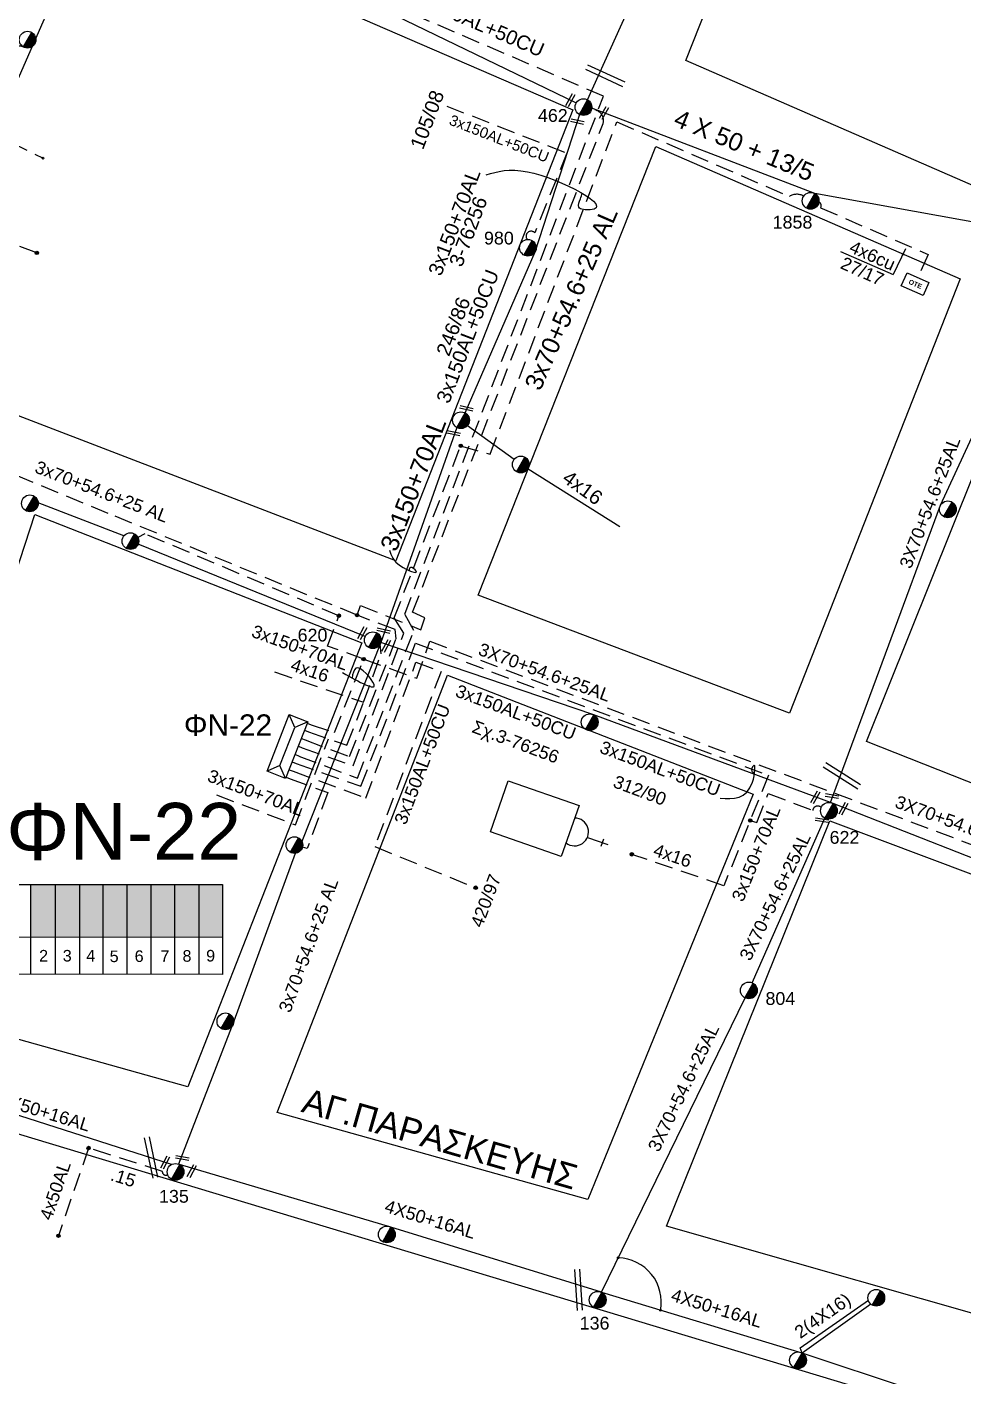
# Model space of a CAD drawing. Header units: millimetres. Extents: x 1421 to 7149, y 887 to 1917.
# Drawn here: x 5337.4 to 5469.2, y 990.1 to 1180.1 of the extents above; entities that cross this region are included whole.
import ezdxf
from ezdxf.enums import TextEntityAlignment as Align

# ---------------------------------------------------------------- set-up
doc = ezdxf.new("R2010")
doc.units = ezdxf.units.MM
doc.linetypes.add('DASHED', pattern=[19.05, 12.7, -6.35])
for name, color, linetype in [('4 X 50 + 13.5', 7, 'SYN_LINE'), ('Pillar OTE', 7, 'Continuous'), ('Άγνωστα', 7, 'Continuous'), ('Γυμνά εναέρια ΧΤ (3Φ) 4x50AL', 7, 'Continuous'), ('Γυμνά εναέρια ΧΤ και ΦΟΠ (3Φ)   4x50+16AL', 7, 'Continuous'), ('Εναέρια παροχή ΧΤ 4x16', 7, 'SYN_LINE'), ('Επιγραφές - Σχήματα', 7, 'Continuous'), ('Καλώδια ΧΤ   3x150+50CU', 7, 'DASHED'), ('Καλώδια ΧΤ   3x150+70AL', 7, 'DASHED'), ('Καλώδια ΧΤ   3x150AL+50CU', 7, 'DASHED'), ('Μηχανική τομή', 7, 'Continuous'), ('Στύλος ΦΜ', 7, 'Continuous'), ('Στύλος ΦΜ @ 1', 7, 'Continuous'), ('Συνδέσεις', 7, 'Continuous'), ('Συνεστραμμένα ΧΤ   3x70+54.6+25 AL', 7, 'SYN_LINE'), ('Συνεστραμμένα ΧΤ   4x120+25 AL', 7, 'SYN_LINE'), ('Τομή', 7, 'Continuous'), ('Υποσταθμός πόλεως', 7, 'Continuous'), ('Υπόβαθρο ΔΕΗ', 7, 'Continuous'), ('Υπόγεια Καλώδια Δικτύου ΧΤ   .15', 7, 'DASHED'), ('Υπόγεια καλώδια Παροχών ΧΤ   4x16AL', 7, 'DASHED'), ('Υπόγεια καλώδια Παροχών ΧΤ   4x50AL', 7, 'DASHED'), ('Υπόγεια καλώδια Παροχών ΧΤ   4x6', 7, 'DASHED')]:
    doc.layers.add(name, color=color, linetype=linetype)
doc.styles.add('arial', font='arial.ttf')
doc.styles.get("Standard").update_dxf_attribs({"font": 'arial.ttf'})
doc.linetypes.add('SYN_LINE', pattern='A,0.5,-0.0001,["/\\/\\/\\/",Standard,S=0.1,R=0,X=0,Y=-0.05],-0.25', length=0.7501)
doc.dimstyles.new('ISO-25', dxfattribs={"dimtxt": 2.5, "dimasz": 2.5, "dimexe": 1.25, "dimexo": 0.625, "dimtad": 1, "dimtxsty": 'Standard', "dimcen": 2.5, "dimadec": 0, "dimazin": 0, "dimtfac": 1, "dimtmove": 0, "dimatfit": 3, "dimfxl": 1, "dimarcsym": 0})

# ---------------------------------------------------------------- blocks, each defined once
blk = doc.blocks.new('ΥΠΑΡΧΩΝ ΤΣΙΜΕΝΤΕΝΙΟΣ ΣΤΥΛΟΣ')
at = {"layer": 'Στύλος ΦΜ'}
blk.add_hatch(color=256, dxfattribs=at).paths.add_polyline_path([(-1.29, -2.28, 0.574793), (2.62, 0, 0.268822), (1.3, 2.27)])
blk.add_line((-1.29, -2.28), (1.3, 2.27), dxfattribs=at)
blk.add_circle((0, 0), 2.62, dxfattribs=at)
at = {"layer": 'Στύλος ΦΜ', "flags": 4}
for tag, p in [('ΑΡΙΘΜΟΣ', (-4.68, 8.05)), ('ΤΥΠΟΣ', (-4.91, 3.03))]:
    blk.add_attdef(tag, p, '', height=4, dxfattribs=at)
blk = doc.blocks.new('ΥΠΟΣΤΑΘΜΟΣ ΠΟΛΕΩΣ 8 ΑΝΑΧΩΡΗΣΕΩΝ')
at = {"layer": 'Υποσταθμός πόλεως', "linetype": 'Continuous', "ltscale": 40}
for p, q in [((-8.18, -2.82), (-8.18, -4)), ((-5.9, -2.82), (-5.9, -4)), ((-3.55, -2.82), (-3.55, -4)), ((-1.28, -2.82), (-1.28, -4)), ((1.23, -2.82), (1.23, -4)), ((3.56, -2.82), (3.56, -4)), ((6.03, -2.82), (6.03, -4)), ((8.16, -2.82), (8.16, -4))]:
    blk.add_line(p, q, dxfattribs=at)
blk.add_lwpolyline([(-8.57, 2.82), (8.57, 2.82), (8.57, -2.82), (-8.57, -2.82)], close=True, dxfattribs=at)
for points in [[(-5.75, 0), (-8.57, 2.82)], [(5.75, 0), (8.57, 2.82)], [(-8.57, -2.82), (-5.75, 0)], [(-5.75, 0), (5.75, 0)], [(8.57, -2.82), (5.75, 0)]]:
    blk.add_lwpolyline(points, dxfattribs=at)
at = {"layer": 'Υποσταθμός πόλεως', "linetype": 'SYN_LINE', "ltscale": 40, "flags": 1}
for tag, p in [('ΜΕΤΑΣΧΗΜΑΤΙΣΜΟΣ', (9.59, 1.44)), ('ΙΣΧΥΣ', (9.57, -1.35)), ('ΑΡΙΘΜΟΣ', (9.69, -4.07))]:
    blk.add_attdef(tag, p, '', height=1.8, dxfattribs=at)
blk = doc.blocks.new('_ΣΥΝΔΕΣΗ')
at = {"layer": 'Συνδέσεις', "linetype": 'SYN_LINE', "ltscale": 40}
blk.add_hatch(color=256, dxfattribs=at).paths.add_polyline_path([(0.5, -0.01, 1), (-0.5, -0.01, 1)])
at = {"layer": 'Συνδέσεις'}
blk.add_circle((0, -0.01), 0.5, dxfattribs=at)
blk = doc.blocks.new('ΜΗΧΑΝΙΚΗ ΤΟΜΗ')
at = {"layer": 'Μηχανική τομή', "ltscale": 40}
for p, q in [((-3.67, 1.17), (3.91, 1.17)), ((3.91, -0.38), (-3.67, -0.38))]:
    blk.add_line(p, q, dxfattribs=at)
blk = doc.blocks.new('ΤΟΜΗ')
at = {"layer": 'Τομή', "ltscale": 40}
for p, q in [((10.95, 0.22), (-12.13, 0.22)), ((10.95, -2.57), (-12.13, -2.57))]:
    blk.add_line(p, q, dxfattribs=at)
blk = doc.blocks.new('PILLAR ΟΤΕ')
at = {"layer": 'Pillar OTE', "ltscale": 40}
blk.add_lwpolyline([(-3.31, 2.02), (3.39, 2.02), (3.39, -1.99), (-3.31, -1.99)], close=True, dxfattribs=at)
at = {"layer": 'Pillar OTE', "insert": (-1.81, 0.71), "char_height": 1.3575, "width": 109.961, "attachment_point": 1}
blk.add_mtext('{\\fArial|b1|i0|c161|p34;OTE}', dxfattribs=at)

msp = doc.modelspace()

# ---------------------------------------------------------------- hatches: boundary and pattern name
at = {"lineweight": -3, "ltscale": 0.1}
for color, points in [(27, [(5337.93, 1051.96), (5341.37, 1051.96), (5341.37, 1059.32), (5337.93, 1059.32)]), (6, [(5344.81, 1059.32), (5341.37, 1059.32), (5341.37, 1051.96), (5344.81, 1051.95)]), (85, [(5344.81, 1051.95), (5348.1, 1051.95), (5348.1, 1059.32), (5344.81, 1059.32)]), (173, [(5348.1, 1051.95), (5351.49, 1051.95), (5351.49, 1059.32), (5348.1, 1059.32)]), (1, [(5351.49, 1051.95), (5354.89, 1051.94), (5354.89, 1059.32), (5351.49, 1059.32)]), (151, [(5354.89, 1051.94), (5358.22, 1051.94), (5358.22, 1059.32), (5354.89, 1059.32)]), (30, [(5358.22, 1051.94), (5361.61, 1051.94), (5361.61, 1059.32), (5358.22, 1059.32)]), (50, [(5361.61, 1051.94), (5364.93, 1051.93), (5364.93, 1059.32), (5361.61, 1059.32)])]:
    msp.add_hatch(color=color, dxfattribs=at).paths.add_polyline_path(points)

# ---------------------------------------------------------------- linework, layer by layer
at = {"layer": '4 X 50 + 13.5', "color": 6, "lineweight": -3, "ltscale": 20}
msp.add_lwpolyline([(5543.52, 1124.59), (5511.66, 1137.2), (5483.2, 1150.37), (5448.34, 1156.63), (5416.93, 1168.67)], dxfattribs=at)
at = {"layer": 'Pillar OTE', "lineweight": -3, "ltscale": 40}
for points in [[(5334.6, 1046.68), (5334.6, 1059.32), (5364.93, 1059.32), (5364.93, 1046.65), (5334.6, 1046.68)], [(5337.93, 1046.68), (5337.93, 1059.32)], [(5341.37, 1046.67), (5341.37, 1059.32)], [(5344.81, 1046.67), (5344.81, 1059.32)], [(5348.1, 1046.67), (5348.1, 1059.32)], [(5351.49, 1046.66), (5351.49, 1059.32)], [(5354.89, 1046.66), (5354.89, 1059.32)], [(5358.22, 1046.66), (5358.22, 1059.32)], [(5361.61, 1046.65), (5361.61, 1059.32)], [(5334.6, 1051.96), (5364.93, 1051.93)]]:
    msp.add_lwpolyline(points, dxfattribs=at)
at = {"layer": 'Άγνωστα', "linetype": 'Continuous', "ltscale": 0.2}
msp.add_lwpolyline([(5451.96, 1148.45), (5459.41, 1145.21)], dxfattribs=at)
at = {"layer": 'Άγνωστα', "lineweight": -3, "ltscale": 0.1}
msp.add_lwpolyline([(5405.16, 1073.91), (5415.14, 1070.44), (5412.64, 1063.26), (5402.66, 1066.73)], close=True, dxfattribs=at)
for points in [[(5416.31, 1065.96), (5419.2, 1064.98)], [(5418.6, 1065.72), (5418.23, 1064.67)]]:
    msp.add_lwpolyline(points, dxfattribs=at)
msp.add_arc((5414.51, 1066.73), 1.96, 232.3202, 89.3492, dxfattribs=at)
for points in [[(5381.83, 1089.17), (5386.26, 1087.5), (5383.69, 1089.78), (5383.16, 1088.38)], [(5435, 1071.49), (5439.57, 1073.74), (5439.69, 1076.03), (5439.47, 1075.28), (5439.84, 1075.08)]]:
    msp.add_spline(points, degree=3, dxfattribs=at)
at = {"layer": 'Γυμνά εναέρια ΧΤ (3Φ) 4x50AL', "color": 1, "lineweight": -3, "ltscale": 0.2}
msp.add_lwpolyline([(5337.59, 1203.9), (5380.72, 1185.89), (5414.75, 1169.42)], dxfattribs=at)
at = {"layer": 'Γυμνά εναέρια ΧΤ και ΦΟΠ (3Φ)   4x50+16AL', "color": 62, "lineweight": -3, "ltscale": 0.1}
msp.add_lwpolyline([(5357.72, 1019.88), (5330.01, 1028.78), (5302.61, 1036.96)], dxfattribs=at)
at = {"layer": 'Γυμνά εναέρια ΧΤ και ΦΟΠ (3Φ)   4x50+16AL', "color": 85, "lineweight": -3, "ltscale": 0.1}
msp.add_lwpolyline([(5418.28, 1001.89), (5388.65, 1011.06), (5358.88, 1019.88)], dxfattribs=at)
at = {"layer": 'Εναέρια παροχή ΧΤ 4x16', "color": 85, "lineweight": -3, "ltscale": 0.1}
for points in [[(5399.42, 1123.96), (5406.01, 1119.21)], [(5407.96, 1117.87), (5420.89, 1109.73)]]:
    msp.add_lwpolyline(points, dxfattribs=at)
at = {"layer": 'Εναέρια παροχή ΧΤ 4x16', "color": 30, "linetype": 'Continuous', "lineweight": -3, "ltscale": 0.1}
for points in [[(5446.57, 993.34), (5446.31, 994.05), (5455.89, 1000.77)], [(5456.24, 1000.23), (5446.57, 993.34)]]:
    msp.add_lwpolyline(points, dxfattribs=at)
at = {"layer": 'Καλώδια ΧΤ   3x150+50CU', "color": 151, "lineweight": -3, "ltscale": 0.2}
msp.add_lwpolyline([(5338.76, 1148.28), (5325.97, 1153.16), (5336.1, 1175.3, -1.104416), (5336.88, 1177.27)], format="xyb", dxfattribs=at)
msp.add_lwpolyline([(5331.64, 1165.56), (5339.63, 1161.62)], dxfattribs=at)
at = {"layer": 'Καλώδια ΧΤ   3x150+70AL', "color": 6, "lineweight": -3, "ltscale": 0.2}
msp.add_lwpolyline([(5376.15, 1078.59), (5383.31, 1076.04), (5390.45, 1094.73), (5389.11, 1096.87), (5398.46, 1121.11), (5402.61, 1119.93), (5420.47, 1166.73), (5444.78, 1156.22, -0.280395), (5446.78, 1156.27)], format="xyb", dxfattribs=at)
at = {"layer": 'Καλώδια ΧΤ   3x150+70AL', "color": 173, "lineweight": -3, "ltscale": 0.2}
msp.add_lwpolyline([(5377.42, 1081.81), (5380.71, 1080.74), (5384.8, 1091.07), (5379.72, 1092.91), (5381.31, 1097.18), (5353.98, 1108.7), (5352.99, 1108.21)], dxfattribs=at)
at = {"layer": 'Καλώδια ΧΤ   3x150+70AL', "color": 27, "lineweight": -3, "ltscale": 0.2}
msp.add_lwpolyline([(5364.09, 1071.93), (5375.2, 1067.72), (5379.83, 1079.85)], dxfattribs=at)
at = {"layer": 'Καλώδια ΧΤ   3x150+70AL', "color": 30, "lineweight": -3, "ltscale": 0.2}
msp.add_lwpolyline([(5441.83, 1074.72), (5435.54, 1059.16)], dxfattribs=at)
msp.add_lwpolyline([(5439.25, 1068.33), (5440.16, 1068.07), (5441.79, 1072.14), (5448.05, 1069.76, -0.628968), (5449.25, 1070.17)], format="xyb", dxfattribs=at)
at = {"layer": 'Καλώδια ΧΤ   3x150AL+50CU', "color": 151, "lineweight": -3, "ltscale": 0.2}
msp.add_lwpolyline([(5375.69, 1077.42), (5383.91, 1074.29), (5391.85, 1095.09), (5390.58, 1097.41), (5418.58, 1170.35), (5339.45, 1204.35, 0.571499), (5337.55, 1205.03)], format="xyb", dxfattribs=at)
at = {"layer": 'Καλώδια ΧΤ   3x150AL+50CU', "color": 1, "lineweight": -3, "ltscale": 0.2}
for points in [[(5396.52, 1168.95), (5413.41, 1162.32), (5408.91, 1151.1)], [(5383.87, 1097.26), (5384.34, 1098.63), (5392.84, 1095.21), (5393.41, 1096.88), (5391.69, 1097.66), (5418.53, 1166.49)], [(5376.58, 1079.68), (5382.79, 1077.33), (5389.38, 1093.92), (5389.24, 1095.22), (5383.87, 1097.26), (5348.83, 1111.57), (5321.68, 1122.79)]]:
    msp.add_lwpolyline(points, dxfattribs=at)
at = {"layer": 'Καλώδια ΧΤ   3x150AL+50CU', "color": 30, "lineweight": -3, "ltscale": 0.2}
msp.add_lwpolyline([(5375.28, 1076.37), (5384.42, 1073.16), (5392.1, 1093.29), (5441.83, 1074.72)], dxfattribs=at)
at = {"layer": 'Καλώδια ΧΤ   3x150AL+50CU', "color": 27, "lineweight": -3, "ltscale": 0.2}
msp.add_lwpolyline([(5377.03, 1080.82), (5382.45, 1078.93), (5384.78, 1084.99), (5387.25, 1091.79), (5387.12, 1093.18)], dxfattribs=at)
at = {"layer": 'Καλώδια ΧΤ   3x150AL+50CU', "color": 173, "lineweight": -3, "ltscale": 0.2}
msp.add_lwpolyline([(5384.8, 1091.07), (5392.31, 1088.36), (5394.11, 1093.59), (5480.96, 1061.01), (5481.66, 1059.44)], dxfattribs=at)
at = {"layer": 'Καλώδια ΧΤ   3x150AL+50CU', "color": 50, "lineweight": -3, "ltscale": 0.2}
msp.add_lwpolyline([(5374.85, 1075.27), (5385.1, 1071.5), (5392.17, 1090.63), (5395.7, 1089.3), (5386.37, 1064.66), (5400.58, 1058.87)], dxfattribs=at)
at = {"layer": 'Καλώδια ΧΤ   3x150AL+50CU', "color": 85, "lineweight": -3, "ltscale": 0.2}
msp.add_lwpolyline([(5374.43, 1074.21), (5379.77, 1072.26), (5376.83, 1064.39), (5376.17, 1064.57)], dxfattribs=at)
at = {"layer": 'Καλώδια ΧΤ   3x150AL+50CU', "color": 1, "lineweight": -3, "ltscale": 0.2}
for centre, radius, start, end in [((5417.05, 1166.91), 1.54, 343.9966, 96.5553), ((5408.39, 1150.62), 0.708, 42.652, 219.3527)]:
    msp.add_arc(centre, radius, start, end, dxfattribs=at)
at = {"layer": 'Συνεστραμμένα ΧΤ   3x70+54.6+25 AL', "color": 85, "lineweight": -3, "ltscale": 20}
for points in [[(5416.34, 1169.83), (5424.29, 1187.51)], [(5397.93, 1123.69), (5387.22, 1093.42), (5376.1, 1065.39)], [(5375.15, 1063.71), (5366.5, 1040.06), (5358.72, 1019.95)]]:
    msp.add_lwpolyline(points, dxfattribs=at)
at = {"layer": 'Συνεστραμμένα ΧΤ   3x70+54.6+25 AL', "color": 1, "lineweight": -3, "ltscale": 20}
msp.add_lwpolyline([(5399.1, 1125.73), (5408.96, 1148.41), (5415.34, 1168.08)], dxfattribs=at)
at = {"layer": 'Συνεστραμμένα ΧΤ   3x70+54.6+25 AL', "color": 6, "lineweight": -3, "ltscale": 20}
msp.add_lwpolyline([(5450.56, 1070.87), (5466.07, 1112.75), (5483.43, 1150.26)], dxfattribs=at)
at = {"layer": 'Συνεστραμμένα ΧΤ   3x70+54.6+25 AL', "color": 27, "lineweight": -3, "ltscale": 20}
for points in [[(5351.02, 1108.42), (5338.96, 1113.08)], [(5385.03, 1094.27), (5353.03, 1107.25)], [(5450.92, 1070.73), (5417.23, 1083.2), (5387.22, 1093.42)]]:
    msp.add_lwpolyline(points, dxfattribs=at)
at = {"layer": 'Συνεστραμμένα ΧΤ   3x70+54.6+25 AL', "color": 173, "lineweight": -3, "ltscale": 20}
msp.add_lwpolyline([(5480.86, 1059.02), (5450.92, 1070.73)], dxfattribs=at)
at = {"layer": 'Συνεστραμμένα ΧΤ   3x70+54.6+25 AL', "color": 30, "lineweight": -3, "ltscale": 20}
for points in [[(5439.54, 1045.49), (5449.75, 1068.69)], [(5418.28, 1001.89), (5438.55, 1043.35)]]:
    msp.add_lwpolyline(points, dxfattribs=at)
msp.add_lwpolyline([(5439.06, 1044.41), (5439.06, 1044.41)], close=True, dxfattribs=at)
at = {"layer": 'Συνεστραμμένα ΧΤ   4x120+25 AL', "color": 30, "lineweight": -3, "ltscale": 20}
msp.add_lwpolyline([(5477.09, 983.16), (5446.57, 993.34), (5418.34, 1001.86)], dxfattribs=at)
at = {"layer": 'Υπόβαθρο ΔΕΗ', "lineweight": -3, "ltscale": 0.2}
for points in [[(5473.95, 1156.33), (5430.18, 1175.39), (5466.3, 1266.53), (5512.55, 1249.9), (5473.95, 1156.33)], [(5318.27, 1132.16), (5346.99, 1197.59), (5414.25, 1168.41), (5389.33, 1104.9), (5318.27, 1132.16)], [(5444.79, 1083.44), (5400.91, 1100.09), (5425.97, 1163.27), (5468.83, 1144.62), (5444.79, 1083.44)], [(5515.98, 1055.62), (5455.64, 1079.47), (5479.76, 1139.61), (5538.71, 1113.47), (5515.98, 1055.62)], [(5328.05, 1079.59), (5338.48, 1111.45), (5384.56, 1093.38), (5360.04, 1030.83), (5288.22, 1050.94)], [(5372.6, 1027.23), (5396.59, 1088.81), (5439.68, 1072.07), (5416.4, 1014.94), (5372.6, 1027.23)], [(5261, 922.12), (5474.1, 982.51), (5303.96, 1033.88), (5294.72, 1029.64), (5261, 922.12)]]:
    msp.add_lwpolyline(points, dxfattribs=at)
msp.add_lwpolyline([(5481.49, 995.82), (5427.44, 1011.21), (5450.48, 1068.31), (5511.55, 1045.34), (5508.52, 1011.25, 0.161605), (5481.49, 995.82, -4.421072)], format="xyb", dxfattribs=at)
at = {"layer": 'Υπόβαθρο ΔΕΗ', "lineweight": -3}
msp.add_arc((5420.46, 1000.49), 6.27, 349.3378, 88.2644, dxfattribs=at)
at = {"layer": 'Υπόβαθρο ΔΕΗ', "lineweight": -3, "ltscale": 0.1}
for points in [[(5402.04, 1159.26), (5407.89, 1159.7), (5416.71, 1154.34), (5415.1, 1154.73), (5415.34, 1155.88), (5415.56, 1156.68)], [(5388.46, 1106.41), (5389.98, 1104.19), (5392.19, 1103.46), (5391.39, 1103.99), (5391.19, 1103.53)]]:
    msp.add_spline(points, degree=3, dxfattribs=at)
at = {"layer": 'Υπόγεια Καλώδια Δικτύου ΧΤ   .15', "color": 62, "lineweight": -3, "ltscale": 0.2}
msp.add_lwpolyline([(5357.18, 1018.47, -0.637961), (5356.44, 1018.93), (5346.05, 1022.21)], format="xyb", dxfattribs=at)
at = {"layer": 'Υπόγεια καλώδια Παροχών ΧΤ   4x16AL', "color": 27, "lineweight": -3, "ltscale": 0.2}
msp.add_lwpolyline([(5372.26, 1089.26), (5384.78, 1084.99)], dxfattribs=at)
at = {"layer": 'Υπόγεια καλώδια Παροχών ΧΤ   4x16AL', "color": 30, "lineweight": -3, "ltscale": 0.2}
msp.add_lwpolyline([(5435.54, 1059.16), (5422.57, 1063.57)], dxfattribs=at)
at = {"layer": 'Υπόγεια καλώδια Παροχών ΧΤ   4x50AL', "color": 62, "lineweight": -3, "ltscale": 0.2}
msp.add_line((5346.05, 1022.21), (5341.8, 1009.86), dxfattribs=at)
at = {"layer": 'Υπόγεια καλώδια Παροχών ΧΤ   4x6', "color": 6, "linetype": 'DASHED', "ltscale": 0.2}
msp.add_lwpolyline([(5448.29, 1155.32, -0.896765), (5449.17, 1154.64), (5464.3, 1148.06), (5462.9, 1144.83)], format="xyb", dxfattribs=at)

# ---------------------------------------------------------------- block references
at = {"layer": 'Pillar OTE', "xscale": 0.5, "yscale": 0.5, "zscale": 0.5, "rotation": 336}
msp.add_blockref('PILLAR ΟΤΕ', (5462.45, 1143.89), dxfattribs=at)
at = {"layer": 'Μηχανική τομή', "lineweight": -3}
for p, xscale, yscale, zscale, rotation in [((5413.83, 1169.86), 0.2500000000009046, 0.2500000000009046, 0.2500000000009046, 240.8557894350664), ((5418.58, 1168.04), 0.2500000000009046, 0.2500000000009046, 0.2500000000009046, 240.8557894350664), ((5414.95, 1166.86), 0.2500000000010965, 0.2500000000010965, 0.2500000000010965, 167.7258165269128), ((5399.33, 1126.47), 0.2500000000010965, 0.2500000000010965, 0.2500000000010965, 167.7258165269128), ((5397.51, 1122.97), 0.2500000000010965, 0.2500000000010965, 0.2500000000010965, 167.7258165269128), ((5384.53, 1094.79), 0.2500000000009923, 0.2500000000009923, 0.2500000000009923, 241.324472097579), ((5387.66, 1095.17), 0.2500000000010965, 0.2500000000010965, 0.2500000000010965, 167.7258165269128), ((5387.89, 1093), 0.2500000000009923, 0.2500000000009923, 0.2500000000009923, 241.324472097579), ((5448.35, 1071.68), 0.2500000000009923, 0.2500000000009923, 0.2500000000009923, 241.324472097579), ((5450.83, 1071.88), 0.2500000000009366, 0.2500000000009366, 0.2500000000009366, 171.3215733661055), ((5452.32, 1070.09), 0.2500000000009923, 0.2500000000009923, 0.2500000000009923, 241.324472097579), ((5449.39, 1068.47), 0.2500000000009366, 0.2500000000009366, 0.2500000000009366, 171.3215733661055), ((5356.76, 1020.24), 0.2500000000009923, 0.2500000000009923, 0.2500000000009923, 241.324472097579), ((5359.31, 1020.91), 0.2500000000010174, 0.2500000000010174, 0.2500000000010174, 170.0790743430579), ((5360.51, 1019.03), 0.2500000000009923, 0.2500000000009923, 0.2500000000009923, 241.324472097579)]:
    msp.add_blockref('ΜΗΧΑΝΙΚΗ ΤΟΜΗ', p, dxfattribs=dict(at, xscale=xscale, yscale=yscale, zscale=zscale, rotation=rotation))
at = {"layer": 'Στύλος ΦΜ @ 1', "lineweight": -3, "ltscale": 40, "xscale": 0.4499999999998181, "yscale": 0.4499999999998181, "zscale": 0.4499999999998181}
for p in [(5337.46, 1178.3), (5398.51, 1124.71), (5406.93, 1118.47), (5337.78, 1113), (5467.09, 1112.16), (5351.94, 1107.69), (5416.64, 1082.18), (5375.04, 1064.88), (5365.32, 1040.05), (5388.06, 1010.04), (5457.01, 1001.12), (5445.98, 992.32)]:
    msp.add_blockref('ΥΠΑΡΧΩΝ ΤΣΙΜΕΝΤΕΝΙΟΣ ΣΤΥΛΟΣ', p, dxfattribs=at)
at = {"layer": 'Στύλος ΦΜ @ 1', "lineweight": -3, "ltscale": 40}
ref = msp.add_blockref('ΥΠΑΡΧΩΝ ΤΣΙΜΕΝΤΕΝΙΟΣ ΣΤΥΛΟΣ', (5415.76, 1168.81), dxfattribs=dict(at, xscale=0.4499999999998181, yscale=0.4499999999998181, zscale=0.4499999999998181))
ref.add_attrib('ΑΡΙΘΜΟΣ', '462', (5409.35, 1166.73), dxfattribs={"layer": 'Στύλος ΦΜ', "height": 1.8, "flags": 4})
ref = msp.add_blockref('ΥΠΑΡΧΩΝ ΤΣΙΜΕΝΤΕΝΙΟΣ ΣΤΥΛΟΣ', (5447.76, 1155.61), dxfattribs=dict(at, xscale=0.4499999999998181, yscale=0.4499999999998181, zscale=0.4499999999998181))
ref.add_attrib('ΑΡΙΘΜΟΣ', '1858', (5442.41, 1151.7), dxfattribs={"layer": 'Στύλος ΦΜ', "height": 1.8, "flags": 4})
ref = msp.add_blockref('ΥΠΑΡΧΩΝ ΤΣΙΜΕΝΤΕΝΙΟΣ ΣΤΥΛΟΣ', (5407.94, 1149), dxfattribs=dict(at, xscale=0.4499999999998181, yscale=0.4499999999998181, zscale=0.4499999999998181))
ref.add_attrib('ΑΡΙΘΜΟΣ', '980', (5401.75, 1149.46), dxfattribs={"layer": 'Στύλος ΦΜ', "height": 1.8, "flags": 4})
ref = msp.add_blockref('ΥΠΑΡΧΩΝ ΤΣΙΜΕΝΤΕΝΙΟΣ ΣΤΥΛΟΣ', (5386.08, 1093.73), dxfattribs=dict(at, xscale=0.4499999999998181, yscale=0.4499999999998181, zscale=0.4499999999998181))
ref.add_attrib('ΑΡΙΘΜΟΣ', '620', (5375.5, 1093.55), dxfattribs={"layer": 'Στύλος ΦΜ', "height": 1.8, "flags": 4})
ref = msp.add_blockref('ΥΠΑΡΧΩΝ ΤΣΙΜΕΝΤΕΝΙΟΣ ΣΤΥΛΟΣ', (5450.33, 1069.71), dxfattribs=dict(at, xscale=0.4499999999998181, yscale=0.4499999999998181, zscale=0.4499999999998181))
ref.add_attrib('ΑΡΙΘΜΟΣ', '622', (5450.43, 1065.06), dxfattribs={"layer": 'Στύλος ΦΜ', "height": 1.8, "flags": 4})
ref = msp.add_blockref('ΥΠΑΡΧΩΝ ΤΣΙΜΕΝΤΕΝΙΟΣ ΣΤΥΛΟΣ', (5439.06, 1044.41), dxfattribs=dict(at, xscale=0.4499999999998181, yscale=0.4499999999998181, zscale=0.4499999999998181))
ref.add_attrib('ΑΡΙΘΜΟΣ', '804', (5441.4, 1042.37), dxfattribs={"layer": 'Στύλος ΦΜ', "height": 1.8, "flags": 4})
ref = msp.add_blockref('ΥΠΑΡΧΩΝ ΤΣΙΜΕΝΤΕΝΙΟΣ ΣΤΥΛΟΣ', (5358.3, 1018.85), dxfattribs=dict(at, xscale=0.4499999999998181, yscale=0.4499999999998181, zscale=0.4499999999998181))
ref.add_attrib('ΑΡΙΘΜΟΣ', '135', (5355.98, 1014.51), dxfattribs={"layer": 'Στύλος ΦΜ', "height": 1.8, "flags": 4})
ref = msp.add_blockref('ΥΠΑΡΧΩΝ ΤΣΙΜΕΝΤΕΝΙΟΣ ΣΤΥΛΟΣ', (5417.76, 1000.84), dxfattribs=dict(at, xscale=0.4499999999998181, yscale=0.4499999999998181, zscale=0.4499999999998181))
ref.add_attrib('ΑΡΙΘΜΟΣ', '136', (5415.23, 996.65), dxfattribs={"layer": 'Στύλος ΦΜ', "height": 1.8, "flags": 4})
at = {"layer": 'Συνδέσεις', "lineweight": -3}
for p, xscale, yscale, zscale in [((5339.63, 1161.62), 0.25, 0.25, 0.25), ((5338.76, 1148.28), 0.4777242751392805, 0.4777242751392805, 0.4777242751392805), ((5398.47, 1121.12), 0.4777242751392805, 0.4777242751392805, 0.4777242751392805), ((5381.31, 1097.19), 0.4777242751392805, 0.4777242751392805, 0.4777242751392805), ((5383.87, 1097.27), 0.4777242751392805, 0.4777242751392805, 0.4777242751392805), ((5384.8, 1091.08), 0.4777242751392805, 0.4777242751392805, 0.4777242751392805), ((5439.25, 1068.34), 0.4777242751392805, 0.4777242751392805, 0.4777242751392805), ((5422.57, 1063.58), 0.4777242751392805, 0.4777242751392805, 0.4777242751392805), ((5400.58, 1058.88), 0.4777242751392805, 0.4777242751392805, 0.4777242751392805), ((5346.05, 1022.22), 0.4777242751392805, 0.4777242751392805, 0.4777242751392805), ((5341.8, 1009.87), 0.4777242751392805, 0.4777242751392805, 0.4777242751392805), ((5420.66, 1006.76), 0.25, 0.25, 0.25), ((5426.63, 999.36), 0.25, 0.25, 0.25)]:
    msp.add_blockref('_ΣΥΝΔΕΣΗ', p, dxfattribs=dict(at, xscale=xscale, yscale=yscale, zscale=zscale))
at = {"layer": 'Τομή', "lineweight": -3}
for p, xscale, yscale, zscale, rotation in [((5418.55, 1173.04), 0.250000000000265, 0.250000000000265, 0.250000000000265, 155.354623256372), ((5451.86, 1074.48), 0.2499999999985954, 0.2499999999985954, 0.2499999999985954, 147.6078419870943), ((5354.52, 1020.96), 0.2500000000002653, 0.2500000000002653, 0.2500000000002653, 102.0369614386971), ((5414.75, 1002.36), 0.2499999999988339, 0.2499999999988339, 0.2499999999988339, 93.78766100791661)]:
    msp.add_blockref('ΤΟΜΗ', p, dxfattribs=dict(at, xscale=xscale, yscale=yscale, zscale=zscale, rotation=rotation))
at = {"layer": 'Υποσταθμός πόλεως', "lineweight": -3, "xscale": 0.5000000000000779, "yscale": 0.5000000000000779, "zscale": 0.5000000000000779, "rotation": 68.59875196352722}
msp.add_blockref('ΥΠΟΣΤΑΘΜΟΣ ΠΟΛΕΩΣ 8 ΑΝΑΧΩΡΗΣΕΩΝ', (5374.06, 1078.75), dxfattribs=at)

# ---------------------------------------------------------------- texts
at = {"lineweight": -3, "ltscale": 30, "char_height": 1.63, "width": 11.2573, "attachment_point": 1}
for s, insert in [('2', (5339.08, 1050.11)), ('3', (5342.41, 1050.11)), ('4', (5345.72, 1050.11)), ('5', (5349.02, 1050.03)), ('6', (5352.54, 1050.05)), ('7', (5356.17, 1050.05)), ('8', (5359.28, 1050.08)), ('9', (5362.61, 1050.11))]:
    msp.add_mtext(s, dxfattribs=dict(at, insert=insert))
at = {"lineweight": -3, "ltscale": 40, "insert": (5376.82, 1030.71), "char_height": 3.5, "width": 64.8866, "attachment_point": 1, "rotation": 344, "style": 'arial'}
msp.add_mtext('AΓ.ΠΑΡΑΣΚΕΥΗΣ', dxfattribs=at)
at = {"layer": 'Άγνωστα', "lineweight": -3, "ltscale": 0.1}
for s, rotation, p in [('3x70+54.6+25 AL', 338.89, (5347.92, 1114.66)), ('3x150+70AL', 340.0945, (5375.83, 1092.69)), ('4x16', 341.2072, (5377.23, 1089.49)), ('3x150AL+50CU', 339.5239, (5406.24, 1083.59)), ('3x150AL+50CU', 69.2666, (5393.05, 1076.27)), ('Σχ.3-76256', 339.5239, (5406.21, 1079.42)), ('3x150AL+50CU', 339.5239, (5426.57, 1075.66)), ('3x150+70AL', 339.2301, (5369.6, 1072.25)), ('312/90', 339.5239, (5423.71, 1072.58)), ('3x150+70AL', 67.9889, (5440.07, 1063.68)), ('4x16', 341.2019, (5428.32, 1063.4)), ('420/97', 69.2666, (5402, 1057.04)), ('3x70+54.6+25 AL', 69.9172, (5377.02, 1050.78)), ('4x50AL', 70.997, (5341.35, 1016.23)), ('.15', 342.4332, (5350.94, 1018.04))]:
    msp.add_text(s, height=1.8, rotation=rotation, dxfattribs=at).set_placement(p, align=Align.MIDDLE_CENTER)
at = {"layer": 'Άγνωστα', "color": 7, "lineweight": -3, "char_height": 1.8, "width": 20.7581, "attachment_point": 1}
for s, insert, rotation in [('3X70+54.6+25AL', (5460.21, 1104.32), 69), ('3X70+54.6+25AL', (5401.41, 1093.41), 340), ('3X70+54.6+25AL', (5460.1, 1071.93), 340), ('3X70+54.6+25AL', (5437.65, 1049.23), 64), ('3X70+54.6+25AL', (5424.75, 1022.31), 64), ('4X50+16AL', (5333.86, 1030.09), 343), ('4X50+16AL', (5388.13, 1014.97), 343), ('4X50+16AL', (5428.48, 1002.45), 343), ('2(4X16)', (5445.27, 996.77), 35)]:
    msp.add_mtext(s, dxfattribs=dict(at, insert=insert, rotation=rotation))
at = {"layer": 'Υπόβαθρο ΔΕΗ', "lineweight": -3, "ltscale": 0.1}
for s, height, rotation, p in [('3x150AL+50CU', 2, 336.7439, (5400.98, 1180.63)), ('105/08', 2, 69.1154, (5393.74, 1167.04)), ('3x150AL+50CU', 1.5, 338.5683, (5403.89, 1164.38)), ('4 X 50 + 13/5', 2.5, 337.5604, (5438.41, 1163.43)), ('3x150+70AL', 2, 69.1154, (5397.57, 1152.6)), ('3-76256', 2, 69.1154, (5399.52, 1151.29)), ('3x70+54.6+25 AL', 2.5, 66.4897, (5414.02, 1141.84)), ('3x150AL+50CU', 2, 69.0004, (5399.44, 1136.53)), ('246/86', 2, 69.0004, (5397.42, 1137.92)), ('3x150+70AL', 2.5, 68.9006, (5391.77, 1115.69)), ('4x16', 2, 324.2289, (5415.66, 1115.22))]:
    msp.add_text(s, height=height, rotation=rotation, dxfattribs=at).set_placement(p, align=Align.MIDDLE_CENTER)
at = {"layer": 'Υπόβαθρο ΔΕΗ', "lineweight": -3, "width": 84.6573, "attachment_point": 1}
for insert, char_height in [((5359.47, 1083.28), 3), ((5334.43, 1070.81), 8)]:
    msp.add_mtext('ΦN-22', dxfattribs=dict(at, insert=insert, char_height=char_height))
at = {"layer": 'Υπόγεια καλώδια Παροχών ΧΤ   4x50AL', "color": 7, "ltscale": 0.2, "char_height": 1.8, "attachment_point": 1, "rotation": 336}
for s, insert in [('4x6cu', (5453.78, 1150.09)), ('27/17', (5452.54, 1147.8))]:
    msp.add_mtext_dynamic_manual_height_columns(s, width=1.8, gutter_width=12.5, heights=[0.118], dxfattribs=dict(at, insert=insert))

# ---------------------------------------------------------------- leaders
at = {"layer": 'Επιγραφές - Σχήματα', "ltscale": 40}
msp.add_leader([(5461.14, 1148.86), (5459.41, 1145.21)], dimstyle='ISO-25', override={"dimasz": 1, "dimtad": 0}, dxfattribs=at)

doc.saveas('drawing.dxf')
